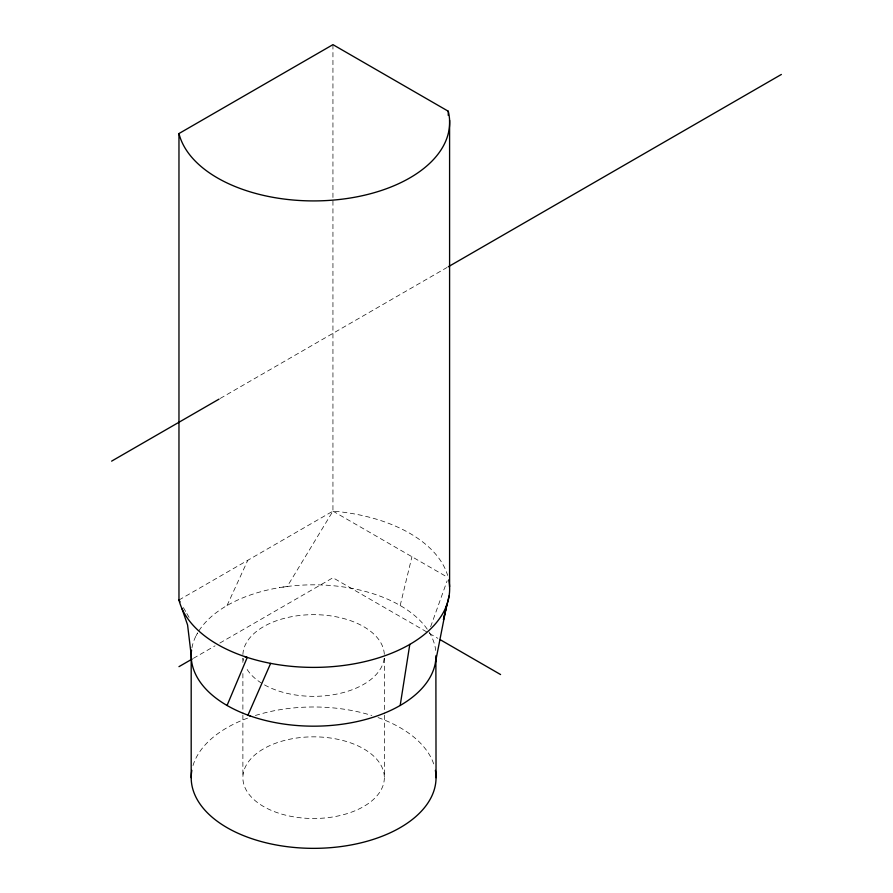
<?xml version="1.0" encoding="UTF-8"?>
<svg xmlns="http://www.w3.org/2000/svg" width="893" height="893" viewBox="0 0 893 893"><rect width="100%" height="100%" fill="white"/><g stroke="black" fill="none" stroke-linecap="round" stroke-linejoin="round"><path stroke-width="0.67" stroke-dasharray="4.46 3.35" d="M400.176 605.521L411.93 556.73M430.616 626.808L447.136 580.807M227.045 605.521L247.785 560.291M196.103 635.682L197.643 632.858M332.944 44.65L332.944 511.12L287.245 586.478L279.286 587.65M220.236 398.423L447.103 267.442M178.968 600.018L332.944 511.12A136.026 78.528 0 0 1 447.65 575.46M193.401 658.331L215.057 645.829M219.868 643.049L332.944 577.76L437.871 638.339M332.944 511.12L447.092 577.023M183.389 607.608L185.677 611.526M186.838 613.513L189.193 617.554M384.347 658.275L384.347 713.808M384.347 715.193L384.347 777.669A70.737 40.832 0 0 1 278.248 813.032A70.737 40.832 0 0 1 278.248 742.306A70.737 40.832 0 0 1 384.347 777.669M242.885 658.275L242.885 662.439M242.885 673.545L242.885 713.808M242.885 715.193L242.885 777.669M193 765.569A122.419 70.681 0 0 1 249.147 717.581M255.376 715.494A122.419 70.681 0 0 1 371.845 715.494M378.074 717.581A122.419 70.681 0 0 1 434.232 765.569M191.895 647.938A122.419 70.681 0 0 1 197.453 633.182M198.905 630.793A122.419 70.681 0 0 1 331.035 585.54A122.419 70.681 0 0 1 435.728 650.461M384.169 658.409A70.737 40.832 0 0 1 321.179 696.105A70.737 40.832 0 0 1 245.742 667.004M243.376 660.351A70.737 40.832 0 0 1 243.063 658.409M242.896 654.524A70.737 40.832 0 0 1 313.61 614.663A70.737 40.832 0 0 1 384.325 654.524"/><path stroke-width="1.34" d="M191.191 777.669L191.191 654.971L187.575 624.933L181.815 608.278M400.176 705.481L409.798 644.389M435.505 662.104L446.701 605.086L443.453 619.485M443.508 619.485L449.09 595.91M227.045 705.481L247.249 657.415L244.559 656.522M270.646 663.376L247.953 715.148L250.308 715.996M180.051 601.882L178.968 600.018L178.968 133.548L332.944 44.65L448.264 111.223L448.264 115.398M111.625 461.134L219.031 399.126M448.308 266.75L781.375 74.454M178.968 666.658L192.196 659.023M440.282 639.734L500.582 674.55M435.873 657.27L436.041 777.669M449.592 120.254L449.592 586.723M435.382 770.369A122.419 70.681 0 0 1 313.61 848.35A122.419 70.681 0 0 1 191.85 770.369M436.041 655.495A122.419 70.681 0 0 1 308.9 726.121A122.419 70.681 0 0 1 191.56 650.059M448.755 579.903A136.026 78.528 0 0 1 331.035 666.747A136.026 78.528 0 0 1 178.968 600.018M448.264 111.223A136.026 78.528 0 0 1 332.944 200.121A136.026 78.528 0 0 1 178.968 133.548"/></g></svg>
